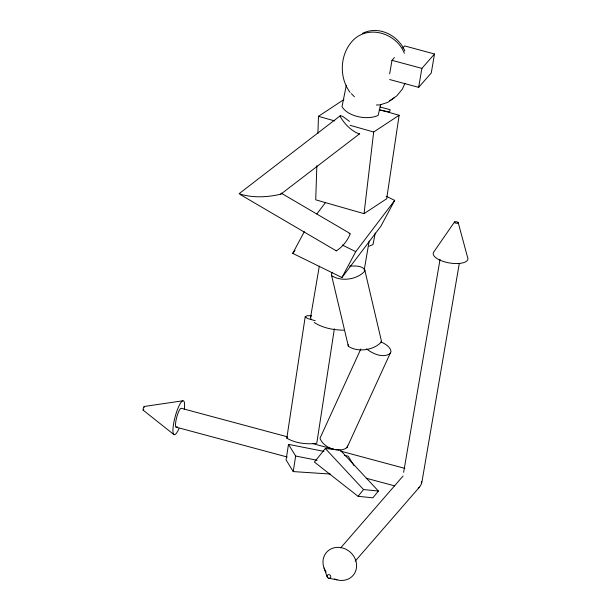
<?xml version="1.0" encoding="UTF-8"?>
<svg xmlns="http://www.w3.org/2000/svg" width="611" height="611" viewBox="0 0 611 611"><rect width="100%" height="100%" fill="white"/><g stroke="black" fill="none" stroke-linecap="round" stroke-linejoin="round"><path stroke-width="0.92" d="M316.849 165.665L315.727 199.828L364.041 213.659L386.687 198.751L399.128 115.273L379.217 109.606M317.911 133.397L318.468 116.311L343.917 99.562M364.041 213.659L373.68 132.022L399.128 115.273M334.362 328.825L316.781 443.281C306.905 444.617 295.426 443.273 286.819 438.186L305.195 316.834L306.898 315.772L311.45 315.589M323.937 451.376L288.491 444.357L286.078 459.923L293.242 471.585L330.352 474.044M293.242 471.585L295.655 456.02L288.491 444.357M311.03 319.064L310.518 317.628L319.324 266.121M389.673 73.878L391.987 60.321L394.393 57.579M364.202 270.1L369.166 241.07M375.23 233.051L372.985 244.545L369.181 246.21M389.65 79.537L418.65 87.358L421.888 68.386L434.505 53.989L404.604 45.924L402.802 47.979M434.505 53.989L431.267 72.961L418.65 87.358M403.634 472.356L440.057 259.293M459.312 263.333L421.926 482.026A9.837 3.857 9.7 0 1 421.498 482.973M346.3 85.334L342.015 106.681C348.071 116.877 367.738 120.344 378.125 115.441L380.676 104.596M360.841 348.95L319.981 438.278C323.418 447.718 338.616 453.599 347.017 447.649L347.468 445.954M347.017 447.649L391.055 351.44C390.154 346.422 384.976 343.802 380.79 341.809M310.518 317.628L311.251 315.742M349.461 121.383L342.672 116.357L340.304 115.7L340.067 116.311C344.283 123.766 351.279 131.014 359.337 134L359.581 133.397M405.001 83.287L402.389 89.061L396.806 95.858L389.742 100.746M386.205 196.23L394.691 200.4L380.852 226.276L341.923 277.516L292.722 253.366L304.324 231.661M341.923 277.516L355.755 251.64L394.691 200.4M332.353 272.292L331.422 273.995L331.62 275.599L348.369 346.261C357.695 352.684 374.306 350.309 381.585 341.664L364.637 269.405C360.933 265.289 354.563 266.029 349.545 266.113M286.819 438.186L287.17 437.56M340.304 115.7L239.13 193.679C252.099 198.163 267.496 197.338 280.823 194.183L281.297 193.404M454.492 221.984L433.97 251.694A17.582 6.897 9.7 0 0 449.887 263.028A17.582 6.897 9.7 0 0 467.507 257.048L458.181 222.572M316.865 213.926L325.449 202.623M292.722 253.366L295.014 250.357M339.242 449.917L325.327 448.527L314.382 462.053L358.077 496.323L372.924 497.805L378.392 491.038L340.167 450.009M358.077 496.323L363.545 489.556L378.392 491.038M340.632 547.93L403.069 476.022M355.182 561.165L419.49 487.097M390.605 353.127C383.532 358.733 372.71 353.891 366.547 348.828M280.823 194.183L359.337 134M394.576 97.63L387.764 102.35L379.981 104.909L376.338 105.008M362.575 33.322C378.621 25.303 398.242 35.209 404.856 51.049M349.187 233.654L350.248 233.83C347.544 240.535 342.504 247.104 336.302 250.854L240.1 194.458M144.158 406.475L182.727 400.816M343.756 330.169C333.545 330.062 322.913 328.092 314.222 322.486M379.53 110.072L389.566 111.943L390.162 109.705L380.042 106.986M344.459 455.439L348.186 456.173L353.914 465.506M295.655 456.02L317.109 460.266M328.619 578.174L337.066 579.839M315.2 320.714L307.554 318.491L305.195 316.834M391.987 60.321L421.888 68.386M287.223 436.773L181.52 408.369A9.837 2.093 -75 0 0 176.38 418.65A9.837 2.093 -75 0 0 177.243 426.669M312.954 443.685L335.019 449.612M340.533 451.094L404.864 468.385M176.006 427.127L287.216 457.013M366.264 478.253L394.752 485.905M318.468 116.311L334.759 120.947M350.149 125.324L373.68 132.022M342.183 244.98L355.755 251.64M281.152 193.107L349.95 233.448M143.18 410.18L173.829 434.52M351.333 93.628L354.433 96.759M331.62 275.599C340.953 282.022 357.557 279.647 364.836 271.001L364.637 269.405M325.327 448.527L363.545 489.556M336.004 250.472L336.302 250.854M404.36 53.279C396.768 33.689 369.495 24.463 353.532 39.814C339.915 53.409 338.578 77.047 350.088 92.376M324.059 568.009L327.183 576.876A1.932 1.734 41 0 0 330.345 577.723A1.932 1.734 41 0 0 329.214 574.668A1.932 1.734 41 0 0 327.183 576.876M348.163 344.657L348.369 346.261M326.129 572.018A17.582 15.733 41 0 1 334.683 547.67A17.582 15.733 41 0 1 356.603 565.809A17.582 15.733 41 0 1 334.5 578.945M421.621 481.384A9.837 8.798 41 0 1 418.344 488.12M178.977 428.594A17.582 3.75 -75 0 1 172.959 429.434A17.582 3.75 -75 0 1 179.962 404.062A17.582 3.75 -75 0 1 184.278 409.401M143.745 409.53A1.932 0.412 -75 0 1 143.081 409.668A1.932 0.412 -75 0 1 143.806 406.911A1.932 0.412 -75 0 1 144.341 407.254M454.92 222.794A1.932 0.756 9.7 0 0 458.143 222.962A1.932 0.756 9.7 0 0 455.898 221.663A1.932 0.756 9.7 0 0 454.92 222.794"/></g></svg>
